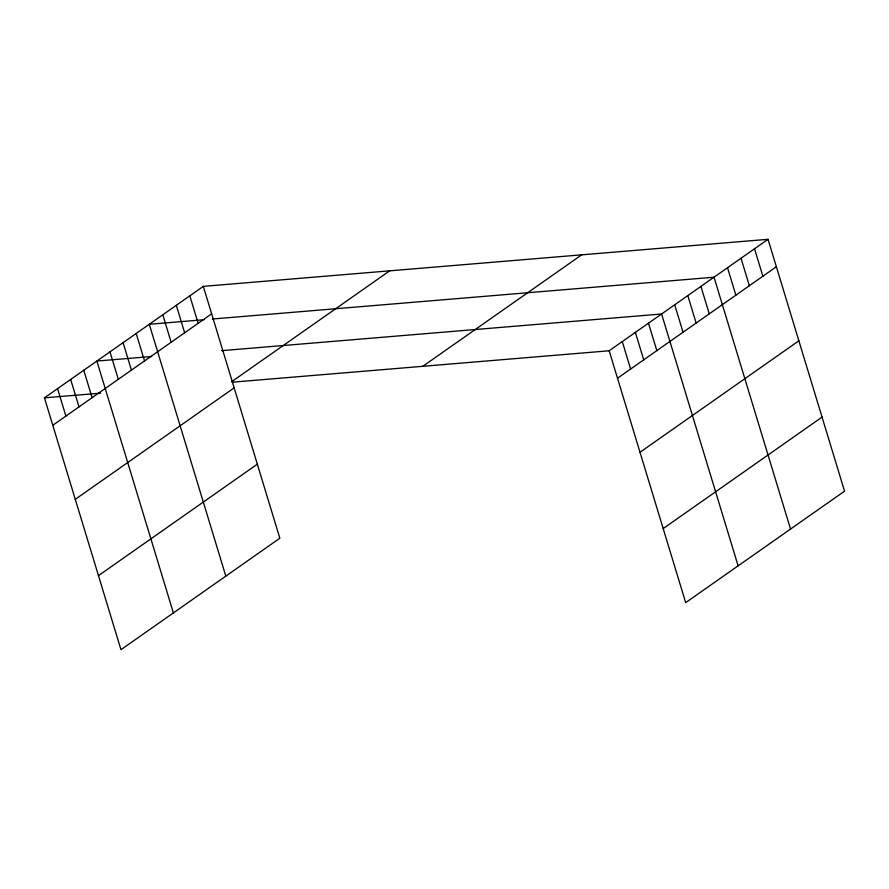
<?xml version="1.0" encoding="UTF-8"?>
<svg xmlns="http://www.w3.org/2000/svg" width="889" height="889" viewBox="0 0 889 889"><rect width="100%" height="100%" fill="white"/><g stroke="black" fill="none" stroke-linecap="round" stroke-linejoin="round"><path stroke-width="1.33" d="M203.314 286.369L279.835 538.223L120.971 649.692L44.45 397.839L203.314 286.369L768.029 239.308L844.55 491.161L685.686 602.631L609.165 350.777L768.029 239.308M52.795 425.286L211.66 313.817M231.896 381.548L389.671 270.845M75.287 499.34L234.151 387.871M98.468 575.639L257.332 464.169M422.808 366.312L581.673 254.843M617.511 378.225L776.375 266.756M640.002 452.279L798.867 340.809M663.183 528.577L822.047 417.108M204.114 319.707L149.296 324.274L225.817 576.116M212.338 319.018L714.023 277.212L790.532 529.055M151.686 356.489L96.879 361.056L173.388 612.91M221.572 350.666L661.594 313.995L738.114 565.849M44.45 397.839L100.635 393.16M232.14 382.203L609.165 350.777M754.528 248.787L762.873 276.235M741.026 258.255L749.36 285.713M727.524 267.733L735.859 295.181M700.91 286.402L709.255 313.861M687.808 295.604L696.143 323.051M674.695 304.794L683.041 332.253M648.481 323.185L656.827 350.644M635.379 332.386L643.725 359.834M622.278 341.587L630.612 369.035M189.813 295.848L198.147 323.296M176.311 305.316L184.645 332.775M162.809 314.795L171.144 342.243M136.195 333.464L144.529 360.923M123.093 342.665L131.428 370.113M109.98 351.855L118.326 379.314M83.766 370.246L92.112 397.705M70.664 379.447L78.999 406.895M57.552 388.649L65.897 416.096"/></g></svg>
